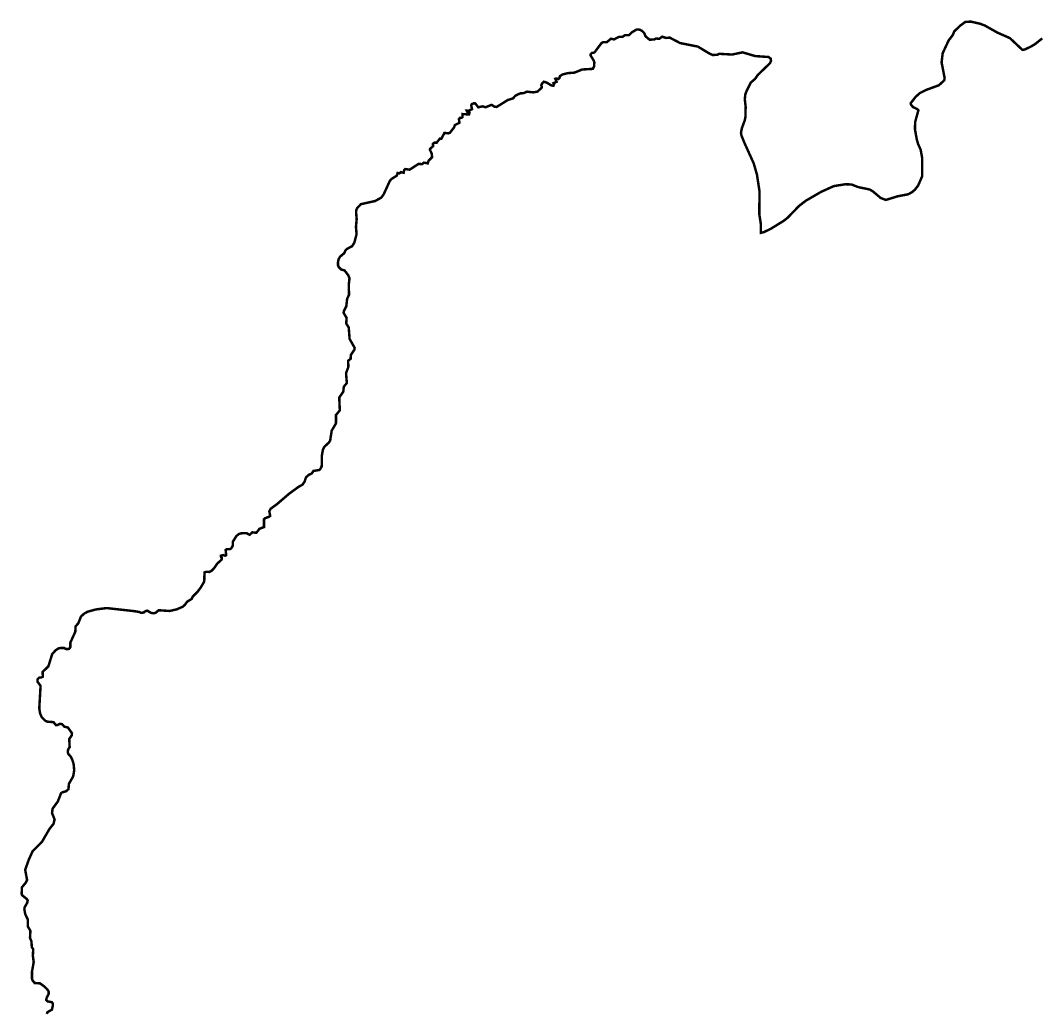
# Model space of a CAD drawing. Header units: feet. Extents: x -72 to 1107026, y -16 to 8357890.
# Drawn here: x 781964 to 823197, y 8313413 to 8353593 of the extents above; entities that cross this region are included whole.
import ezdxf

# ---------------------------------------------------------------- set-up
doc = ezdxf.new("R2010")
doc.units = ezdxf.units.FT
doc.header["$LTSCALE"] = 10
doc.header["$MEASUREMENT"] = 0
doc.layers.add('INEI-PROV-PSAD56', color=7, linetype='CONTINUOUS')

msp = doc.modelspace()

# ---------------------------------------------------------------- linework, layer by layer
at = {"layer": 'INEI-PROV-PSAD56', "const_width": 100}
msp.add_lwpolyline([(783037, 8313361), (783061, 8313433), (783240, 8313534), (783278, 8313695), (783274, 8313784), (783239, 8313835), (783066, 8313870), (783011, 8313921), (783032, 8314023), (783109, 8314166), (783111, 8314261), (783078, 8314323), (782930, 8314474), (782761, 8314597), (782542, 8314614), (782464, 8314708), (782432, 8314792), (782437, 8315090), (782503, 8315455), (782469, 8315721), (782484, 8315981), (782426, 8316069), (782414, 8316292), (782354, 8316444), (782370, 8316726), (782263, 8316905), (782263, 8317187), (782161, 8317402), (782126, 8317593), (782131, 8317667), (782241, 8317863), (782261, 8317953), (782226, 8318012), (782039, 8318164), (782014, 8318219), (782028, 8318487), (782178, 8318671), (782236, 8318778), (782159, 8319198), (782304, 8319604), (782457, 8319945), (782843, 8320336), (783134, 8320839), (783308, 8321061), (783349, 8321234), (783246, 8321496), (783268, 8321674), (783480, 8321961), (783610, 8322294), (783657, 8322331), (783814, 8322376), (783914, 8322465), (783926, 8322672), (784104, 8322985), (784143, 8323232), (784119, 8323486), (784069, 8323643), (784006, 8323778), (783905, 8323890), (783883, 8323958), (783896, 8324065), (783960, 8324165), (783942, 8324491), (784042, 8324641), (784052, 8324731), (783889, 8324959), (783743, 8324994), (783654, 8325093), (783566, 8325109), (783474, 8325059), (783398, 8325058), (783308, 8325176), (783053, 8325195), (782974, 8325228), (782833, 8325367), (782762, 8325529), (782729, 8325738), (782782, 8326645), (782660, 8326807), (782658, 8326911), (782731, 8326986), (782820, 8326986), (782874, 8327016), (782864, 8327209), (783098, 8327437), (783254, 8327933), (783395, 8328089), (783509, 8328162), (783594, 8328181), (783744, 8328176), (783793, 8328141), (783883, 8328133), (783939, 8328147), (783986, 8328208), (783989, 8328401), (784188, 8328834), (784202, 8329058), (784310, 8329180), (784421, 8329457), (784554, 8329575), (784700, 8329651), (785016, 8329738), (785459, 8329795), (786540, 8329674), (786760, 8329642), (786856, 8329603), (786961, 8329613), (787015, 8329663), (787101, 8329690), (787254, 8329600), (787372, 8329584), (787448, 8329608), (787563, 8329707), (788008, 8329677), (788299, 8329744), (788531, 8329846), (788611, 8329911), (788719, 8330054), (788897, 8330164), (788943, 8330257), (789132, 8330446), (789257, 8330612), (789409, 8330869), (789420, 8331238), (789461, 8331254), (789494, 8331265), (789612, 8331257), (789705, 8331304), (789819, 8331422), (789935, 8331595), (790112, 8331754), (790122, 8331828), (790083, 8331872), (790087, 8331917), (790174, 8331941), (790260, 8331914), (790298, 8331938), (790277, 8332148), (790315, 8332173), (790461, 8332186), (790509, 8332220), (790562, 8332311), (790572, 8332488), (790714, 8332716), (790807, 8332791), (790906, 8332822), (791115, 8332830), (791249, 8332761), (791356, 8332861), (791520, 8332845), (791649, 8333007), (791832, 8333075), (791830, 8333387), (791874, 8333435), (792031, 8333489), (792082, 8333529), (792044, 8333707), (792096, 8333815), (792344, 8333994), (792853, 8334430), (793238, 8334710), (793383, 8334787), (793469, 8334908), (793530, 8335089), (793643, 8335189), (793764, 8335246), (793829, 8335347), (794063, 8335385), (794099, 8335411), (794166, 8335528), (794175, 8335989), (794216, 8336209), (794277, 8336329), (794455, 8336494), (794508, 8336578), (794571, 8336977), (794742, 8337272), (794747, 8337615), (794899, 8337801), (794876, 8338320), (795038, 8338552), (795061, 8338758), (795184, 8338908), (795152, 8339309), (795246, 8339558), (795236, 8339812), (795338, 8339888), (795344, 8340039), (795489, 8340257), (795500, 8340332), (795295, 8340695), (795261, 8341156), (795158, 8341319), (795174, 8341543), (795053, 8341746), (795069, 8341835), (795163, 8342022), (795196, 8342318), (795271, 8342481), (795264, 8342899), (795291, 8343150), (795238, 8343274), (795093, 8343465), (794955, 8343505), (794858, 8343598), (794828, 8343667), (794822, 8343787), (794851, 8343918), (794908, 8344023), (795080, 8344166), (795127, 8344275), (795177, 8344331), (795398, 8344450), (795486, 8344588), (795578, 8344935), (795553, 8345232), (795582, 8345544), (795561, 8345803), (795566, 8345905), (795603, 8345995), (795753, 8346150), (796328, 8346277), (796576, 8346412), (796673, 8346544), (796929, 8347100), (796998, 8347174), (797205, 8347302), (797240, 8347411), (797316, 8347396), (797370, 8347446), (797485, 8347421), (797502, 8347522), (797545, 8347566), (797550, 8347571), (797727, 8347547), (798089, 8347782), (798222, 8347770), (798307, 8347831), (798463, 8347800), (798488, 8347899), (798632, 8348048), (798627, 8348184), (798545, 8348361), (798562, 8348400), (798677, 8348497), (798672, 8348597), (798733, 8348642), (798823, 8348641), (798951, 8348806), (799012, 8348803), (799138, 8349036), (799289, 8349018), (799359, 8349043), (799523, 8349254), (799560, 8349353), (799744, 8349447), (799721, 8349594), (799772, 8349650), (799832, 8349648), (799868, 8349677), (799870, 8349799), (800131, 8349781), (800151, 8349865), (800102, 8349901), (800061, 8349891), (800039, 8349935), (800109, 8349932), (800253, 8349996), (800218, 8350155), (800247, 8350200), (800320, 8350233), (800343, 8350232), (800381, 8350232), (800508, 8350072), (800686, 8350112), (800797, 8350074), (801046, 8350172), (801160, 8350099), (801250, 8350087), (801701, 8350367), (801913, 8350433), (802012, 8350545), (802207, 8350637), (802340, 8350643), (802475, 8350705), (802741, 8350678), (802903, 8350708), (803069, 8350860), (803082, 8350897), (803058, 8350970), (803102, 8351052), (803164, 8351108), (803269, 8351076), (803473, 8350953), (803548, 8350948), (803577, 8351016), (803552, 8351051), (803681, 8351109), (803622, 8351226), (803669, 8351242), (803753, 8351219), (803794, 8351265), (803814, 8351335), (803914, 8351401), (804130, 8351456), (804398, 8351475), (804714, 8351604), (805143, 8351628), (805195, 8351723), (805206, 8351889), (805179, 8351971), (805059, 8352162), (805057, 8352223), (805108, 8352276), (805181, 8352281), (805228, 8352314), (805488, 8352665), (805559, 8352709), (805712, 8352711), (805883, 8352851), (806001, 8352822), (806200, 8352924), (806347, 8352926), (806395, 8352960), (806446, 8352995), (806610, 8352993), (806726, 8353107), (806905, 8353216), (806962, 8353226), (807066, 8353207), (807156, 8353152), (807227, 8353077), (807276, 8352952), (807443, 8352809), (807637, 8352820), (807702, 8352858), (807834, 8352845), (807953, 8352933), (808038, 8352905), (808109, 8352881), (808258, 8352894), (808680, 8352673), (809395, 8352532), (809869, 8352247), (810003, 8352190), (810184, 8352200), (810265, 8352238), (810785, 8352209), (811208, 8352297), (811721, 8352146), (812254, 8352110), (812350, 8352042), (812359, 8351953), (812319, 8351857), (811824, 8351382), (811714, 8351222), (811545, 8351078), (811364, 8350717), (811320, 8350591), (811299, 8350398), (811332, 8350094), (811328, 8349705), (811298, 8349545), (811178, 8349222), (811145, 8349043), (811156, 8348955), (811263, 8348679), (811661, 8347798), (811792, 8347341), (811893, 8346678), (811887, 8345741), (811948, 8345344), (811945, 8344987), (812075, 8345020), (812344, 8345149), (812878, 8345478), (813029, 8345597), (813497, 8346080), (813780, 8346296), (814388, 8346648), (814901, 8346881), (815375, 8346957), (815626, 8346946), (815890, 8346841), (816357, 8346744), (816482, 8346669), (816804, 8346400), (817011, 8346321), (817484, 8346468), (817908, 8346549), (818053, 8346624), (818181, 8346728), (818317, 8346903), (818479, 8347274), (818484, 8348001), (818421, 8348352), (818312, 8348597), (818261, 8348783), (818189, 8349178), (818197, 8349476), (818327, 8349949), (818278, 8350002), (818105, 8350084), (818031, 8350179), (818018, 8350240), (818219, 8350500), (818387, 8350648), (818636, 8350774), (819159, 8350965), (819375, 8351164), (819390, 8351264), (819267, 8351895), (819313, 8352265), (819552, 8352778), (819723, 8353002), (819779, 8353142), (820014, 8353374), (820229, 8353529), (820454, 8353542), (820831, 8353455), (821025, 8353380), (821530, 8353096), (822034, 8352874), (822541, 8352397), (822630, 8352411), (822894, 8352536), (823058, 8352636), (823342, 8352863)], dxfattribs=at)

doc.saveas('drawing.dxf')
